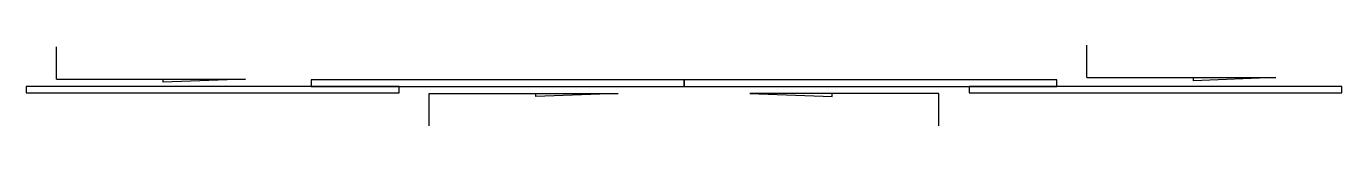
# Model space of a CAD drawing. Header units: millimetres. Extents: x 0 to 3000, y -75 to 109.
import ezdxf

# ---------------------------------------------------------------- set-up
doc = ezdxf.new("R2010")
doc.units = ezdxf.units.MM
doc.layers.add('Sunac_Gridline_Glass', color=134, linetype='Continuous')

# ---------------------------------------------------------------- blocks, each defined once
blk = doc.blocks.new('rcarray21')
at = {"layer": 'Sunac_Gridline_Glass'}
for p, q in [((0, 0), (0, 73.9)), ((0, 0), (431.1, 0)), ((431.1, 0), (243.1, -7.2)), ((243.1, -7.2), (243.1, 0))]:
    blk.add_line(p, q, dxfattribs=at)
blk = doc.blocks.new('raarray22')
at = {"layer": 'Sunac_Gridline_Glass'}
for p, q in [((0, 0), (431.1, 0)), ((0, -73.9), (0, 0)), ((431.1, 0), (243.1, -7.2)), ((243.1, -7.2), (243.1, 0))]:
    blk.add_line(p, q, dxfattribs=at)
blk = doc.blocks.new('rcarray23')
at = {"layer": 'Sunac_Gridline_Glass'}
for p, q in [((0, 0), (-431.1, 0)), ((-431.1, 0), (-243.1, -7.2)), ((-243.1, -7.2), (-243.1, 0)), ((0, -73.9), (0, 0))]:
    blk.add_line(p, q, dxfattribs=at)
blk = doc.blocks.new('rcarray24')
at = {"layer": 'Sunac_Gridline_Glass'}
for p, q in [((0, 0), (0, 73.9)), ((0, 0), (431.1, 0)), ((431.1, 0), (243.1, -7.2)), ((243.1, -7.2), (243.1, 0))]:
    blk.add_line(p, q, dxfattribs=at)

msp = doc.modelspace()

# ---------------------------------------------------------------- linework, layer by layer
at = {"layer": 'Sunac_Gridline_Glass'}
for points in [[(0, 0), (850, 0), (850, 14), (0, 14)], [(650, 14), (1500, 14), (1500, 29.4), (650, 29.4)], [(1500, 14), (2350, 14), (2350, 29.4), (1500, 29.4)], [(2150, 0), (3000, 0), (3000, 14), (2150, 14)]]:
    msp.add_lwpolyline(points, close=True, dxfattribs=at)

# ---------------------------------------------------------------- block references
for name, p in [('rcarray21', (68.9, 31.1)), ('rcarray24', (2418.9, 34.7)), ('raarray22', (918.9, -1.6)), ('rcarray23', (2081.1, -1.6))]:
    msp.add_blockref(name, p)

doc.saveas('drawing.dxf')
